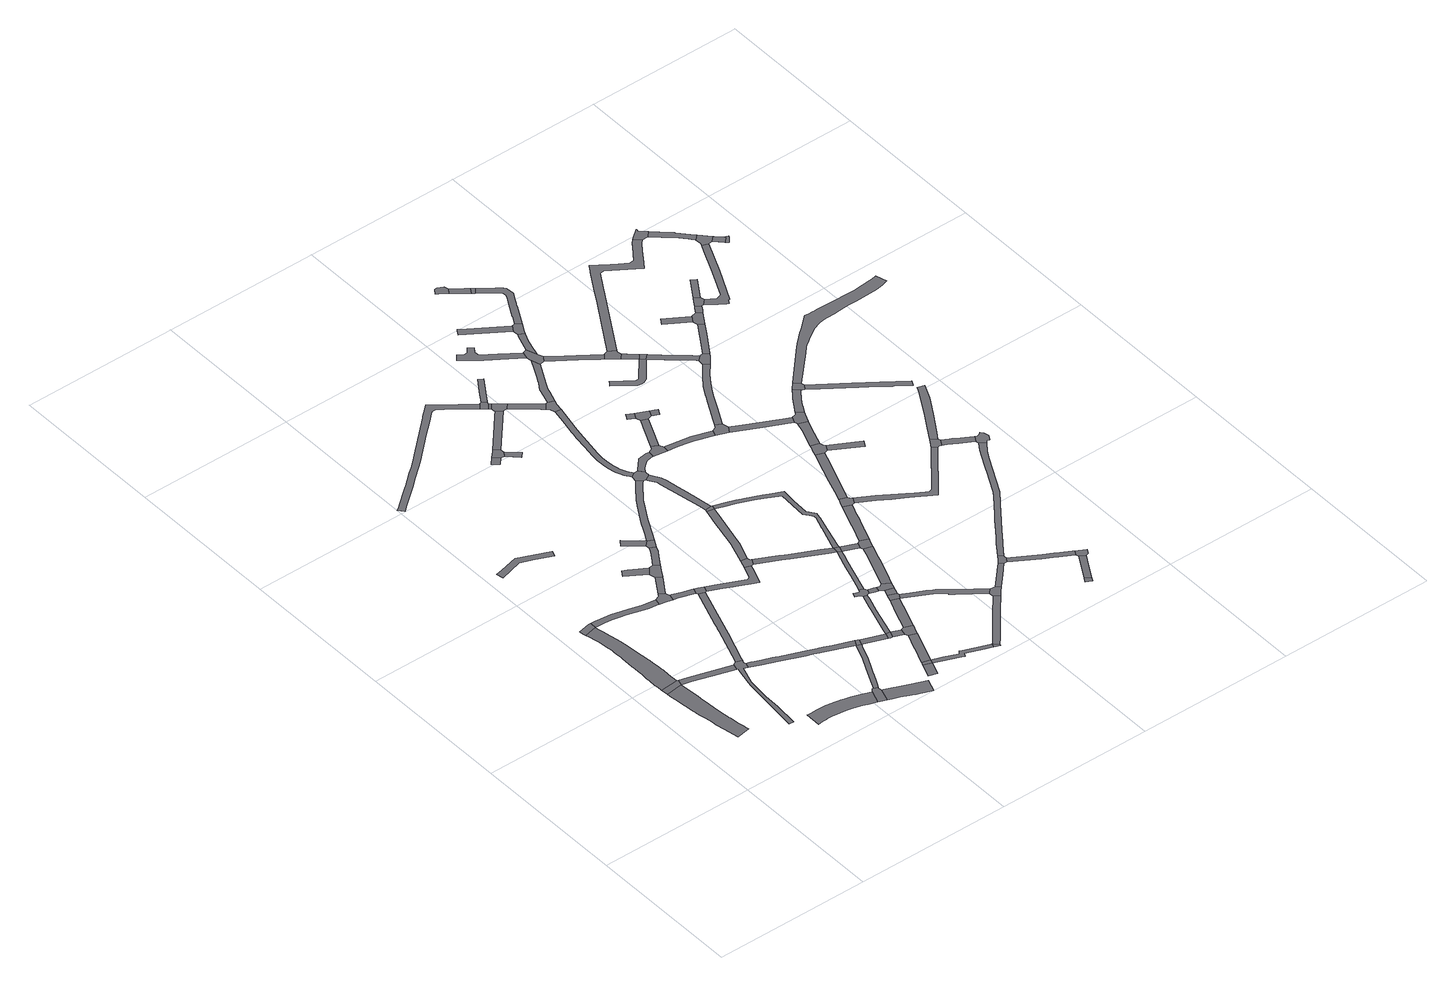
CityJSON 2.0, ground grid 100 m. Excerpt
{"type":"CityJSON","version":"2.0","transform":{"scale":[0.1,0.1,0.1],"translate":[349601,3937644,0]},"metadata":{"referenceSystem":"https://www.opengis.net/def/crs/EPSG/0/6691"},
"CityObjects":{
"road1":{"type":"Road","attributes":{"function":"3","RoadStructureAttribute.sectionType":"1"},"geometry":[{"type":"MultiSurface","lod":"1","boundaries":[[[0,1,2,3,4,5,6,7,8,9,10,11,12,13,14,15,16,17,18,19,20,21,22,23,24,25,26,27,28,29,30,31,32,33,34,35,36,37,38,39]]]}]},
"road2":{"type":"Road","geometry":[{"type":"MultiSurface","lod":"1","boundaries":[[[40,0,39,41,42,43]]]}]},
"road3":{"type":"Road","geometry":[{"type":"MultiSurface","lod":"1","boundaries":[[[44,45,46,47,48,49]]]}]},
"road4":{"type":"Road","attributes":{"RoadStructureAttribute.sectionType":"1"},"geometry":[{"type":"MultiSurface","lod":"1","boundaries":[[[50,51,52,41,39,53,54,55,56]]]}]},
"road5":{"type":"Road","attributes":{"RoadStructureAttribute.sectionType":"1"},"geometry":[{"type":"MultiSurface","lod":"1","boundaries":[[[48,57,58,59,60,61,62,63,64,65,66,67,68,69,70,71,72,73,74,75,76,77,78,79,80,81,82,83,84,43,42,85,86,87,88,89,90,91,92,93,94,95,96,97,98,99,100,101,102,103,104,105,106,49,107,108,109,110,111,112,113,114,115,116,117,118,119,120,121,122,123,124,125,44,49]]]}]},
"road6":{"type":"Road","geometry":[{"type":"MultiSurface","lod":"1","boundaries":[[[126,127,128,129,130,131,132,133,134,135,136,137,138,139,140,141,142,143,144,145,146,147,148,50,56]]]}]},
"road7":{"type":"Road","geometry":[{"type":"MultiSurface","lod":"1","boundaries":[[[149,150,151,152,153,154,155,156,157,158,159,160,161,162,163,164,165,166,167,168,169,170,171,172,173,174,175,176,177,178,179]]]}]},
"road8":{"type":"Road","attributes":{"RoadStructureAttribute.sectionType":"1"},"geometry":[{"type":"MultiSurface","lod":"1","boundaries":[[[180,181,182,183,184,185,186,187]]]}]},
"road9":{"type":"Road","attributes":{"RoadStructureAttribute.sectionType":"1"},"geometry":[{"type":"MultiSurface","lod":"1","boundaries":[[[188,189,190,191,192,193,194,195,196,197,198,199,148,147]]]}]},
"road10":{"type":"Road","geometry":[{"type":"MultiSurface","lod":"1","boundaries":[[[200,201,202,203,204,205,179,178,206,207,208]]]}]},
"road11":{"type":"Road","geometry":[{"type":"MultiSurface","lod":"1","boundaries":[[[209,210,117,116,211,212,213,214]]]}]},
"road12":{"type":"Road","attributes":{"RoadStructureAttribute.sectionType":"1"},"geometry":[{"type":"MultiSurface","lod":"1","boundaries":[[[215,216,217,218,219,220,221,222,223,224,225,226,145,144,227,228,229,230,231,232,233,234]]]}]},
"road13":{"type":"Road","attributes":{"RoadStructureAttribute.sectionType":"1"},"geometry":[{"type":"MultiSurface","lod":"1","boundaries":[[[235,209,214,236,237]]]}]},
"road14":{"type":"Road","attributes":{"RoadStructureAttribute.sectionType":"1"},"geometry":[{"type":"MultiSurface","lod":"1","boundaries":[[[238,239,213,212,240,241,242,243,244]]]}]},
"road15":{"type":"Road","attributes":{"RoadStructureAttribute.sectionType":"1"},"geometry":[{"type":"MultiSurface","lod":"1","boundaries":[[[245,246,247,248,249]]]}]},
"road16":{"type":"Road","attributes":{"function":"3","RoadStructureAttribute.sectionType":"1"},"geometry":[{"type":"MultiSurface","lod":"1","boundaries":[[[207,250,251,252,253,254,255,256,257,258,259,260,208]]]}]},
"road17":{"type":"Road","attributes":{"RoadStructureAttribute.sectionType":"1"},"geometry":[{"type":"MultiSurface","lod":"1","boundaries":[[[233,261,262,263,264,202,201,265,266,267,268,269,270,271,272,273,274,275]]]}]},
"road18":{"type":"Road","geometry":[{"type":"MultiSurface","lod":"1","boundaries":[[[236,276,277,278,245,249,237]]]}]},
"road19":{"type":"Road","geometry":[{"type":"MultiSurface","lod":"1","boundaries":[[[279,280,281,244,243,193,192]]]}]},
"road20":{"type":"Road","attributes":{"RoadStructureAttribute.sectionType":"1"},"geometry":[{"type":"MultiSurface","lod":"1","boundaries":[[[282,283,284,285,286,287,278,277]]]}]},
"road21":{"type":"Road","geometry":[{"type":"MultiSurface","lod":"1","boundaries":[[[288,234,233,275,289,290]]]}]},
"road22":{"type":"Road","attributes":{"RoadStructureAttribute.sectionType":"1"},"geometry":[{"type":"MultiSurface","lod":"1","boundaries":[[[291,292,293,294]]]}]},
"road23":{"type":"Road","attributes":{"RoadStructureAttribute.sectionType":"1"},"geometry":[{"type":"MultiSurface","lod":"1","boundaries":[[[295,296,297,298,299,300,301,302,303,304,305,306,307,308,309,310,311,312,313,314,315,316,317,318,319,320,321,322,323,324]]]}]},
"road24":{"type":"Road","attributes":{"RoadStructureAttribute.sectionType":"1"},"geometry":[{"type":"MultiSurface","lod":"1","boundaries":[[[325,326,327,328,329,330,280,279,331,332,333,334,335,336,337,338]]]}]},
"road25":{"type":"Road","geometry":[{"type":"MultiSurface","lod":"1","boundaries":[[[293,285,284,339,294]]]}]},
"road26":{"type":"Road","geometry":[{"type":"MultiSurface","lod":"1","boundaries":[[[340,341,342,343,344]]]}]},
"road27":{"type":"Road","attributes":{"RoadStructureAttribute.sectionType":"1"},"geometry":[{"type":"MultiSurface","lod":"1","boundaries":[[[290,289,345,346]]]}]},
"road28":{"type":"Road","geometry":[{"type":"MultiSurface","lod":"1","boundaries":[[[347,348,349,346,345]]]}]},
"road29":{"type":"Road","attributes":{"RoadStructureAttribute.sectionType":"1"},"geometry":[{"type":"MultiSurface","lod":"1","boundaries":[[[350,351,352,353,354,355,356,342,341,357,358,359,360]]]}]},
"road30":{"type":"Road","attributes":{"RoadStructureAttribute.sectionType":"1"},"geometry":[{"type":"MultiSurface","lod":"1","boundaries":[[[361,362,363,364]]]}]},
"road31":{"type":"Road","attributes":{"RoadStructureAttribute.sectionType":"1"},"geometry":[{"type":"MultiSurface","lod":"1","boundaries":[[[365,349,348,366]]]}]},
"road32":{"type":"Road","attributes":{"RoadStructureAttribute.sectionType":"1"},"geometry":[{"type":"MultiSurface","lod":"1","boundaries":[[[367,368,369,340,370,371,372,373,374,375,376,377,378,379,380,381,382,383,384,341,340,344]]]}]},
"road33":{"type":"Road","geometry":[{"type":"MultiSurface","lod":"1","boundaries":[[[385,386,387,388,389,361,364]]]}]},
"road34":{"type":"Road","geometry":[{"type":"MultiSurface","lod":"1","boundaries":[[[390,391,325,338,392,393,394,395]]]}]},
"road35":{"type":"Road","geometry":[{"type":"MultiSurface","lod":"1","boundaries":[[[359,396,397,398,399,365,366,360]]]}]},
"road36":{"type":"Road","attributes":{"RoadStructureAttribute.sectionType":"1"},"geometry":[{"type":"MultiSurface","lod":"1","boundaries":[[[400,401,402,403,346,349,404,405,406,407,408]]]}]},
"road37":{"type":"Road","attributes":{"RoadStructureAttribute.sectionType":"1"},"geometry":[{"type":"MultiSurface","lod":"1","boundaries":[[[409,410,386,385]]]}]},
"road38":{"type":"Road","attributes":{"RoadStructureAttribute.sectionType":"1"},"geometry":[{"type":"MultiSurface","lod":"1","boundaries":[[[339,411,412,413,414,415,416,417,418,419,420,421,422,423,424,425,426,427,428,294]]]}]},
"road39":{"type":"Road","attributes":{"RoadStructureAttribute.sectionType":"1"},"geometry":[{"type":"MultiSurface","lod":"1","boundaries":[[[429,430,431,399,398,432,433,434,435]]]}]},
"road40":{"type":"Road","geometry":[{"type":"MultiSurface","lod":"1","boundaries":[[[407,436,437,438,439,440,441,442,443,444,445,446,408]]]}]},
"road41":{"type":"Road","attributes":{"RoadStructureAttribute.sectionType":"1"},"geometry":[{"type":"MultiSurface","lod":"1","boundaries":[[[447,448,388,387,449,450]]]}]},
"road42":{"type":"Road","attributes":{"RoadStructureAttribute.sectionType":"1"},"geometry":[{"type":"MultiSurface","lod":"1","boundaries":[[[451,452,453,454,393,392,455,456,457,458,459]]]}]},
"road43":{"type":"Road","geometry":[{"type":"MultiSurface","lod":"1","boundaries":[[[460,461,379,378,462]]]}]},
"road44":{"type":"Road","attributes":{"RoadStructureAttribute.sectionType":"1"},"geometry":[{"type":"MultiSurface","lod":"1","boundaries":[[[463,464,439,438,465,466,467]]]}]},
"road45":{"type":"Road","geometry":[{"type":"MultiSurface","lod":"1","boundaries":[[[429,435,468,469,470,471]]]}]},
"road46":{"type":"Road","attributes":{"RoadStructureAttribute.sectionType":"1"},"geometry":[{"type":"MultiSurface","lod":"1","boundaries":[[[470,472,473,474,475,471]]]}]},
"road47":{"type":"Road","geometry":[{"type":"MultiSurface","lod":"1","boundaries":[[[466,474,473,476,477,478,467]]]}]},
"road48":{"type":"Road","geometry":[{"type":"MultiSurface","lod":"1","boundaries":[[[479,480,481,482,483]]]}]},
"road49":{"type":"Road","attributes":{"RoadStructureAttribute.sectionType":"1"},"geometry":[{"type":"MultiSurface","lod":"1","boundaries":[[[458,484,485,486,487,488,489,441,440,490,491,492,493,494]]]}]},
"road50":{"type":"Road","geometry":[{"type":"MultiSurface","lod":"1","boundaries":[[[495,496,497,417,416,498,499,500,501]]]}]},
"road51":{"type":"Road","attributes":{"RoadStructureAttribute.sectionType":"1"},"geometry":[{"type":"MultiSurface","lod":"1","boundaries":[[[499,502,503,504,505,481,480,506,507,508,509,500]]]}]},
"road52":{"type":"Road","geometry":[{"type":"MultiSurface","lod":"1","boundaries":[[[510,511,512,513,514,308,307]]]}]},
"road53":{"type":"Road","attributes":{"RoadStructureAttribute.sectionType":"1"},"geometry":[{"type":"MultiSurface","lod":"1","boundaries":[[[515,516,517,518,483,519,520,521,522,523,524,525,526,527,528,529,459,530,531,532,533,534,535,536,537,538,539,540,541,542,543,544,545,546,479,483,482,547,548,549,550,390,395]]]}]},
"road54":{"type":"Road","attributes":{"RoadStructureAttribute.sectionType":"1"},"geometry":[{"type":"MultiSurface","lod":"1","boundaries":[[[551,511,510,552]]]}]},
"road55":{"type":"Road","geometry":[{"type":"MultiSurface","lod":"1","boundaries":[[[553,551,552,450,449,554,555,556]]]}]},
"road56":{"type":"Road","attributes":{"RoadStructureAttribute.sectionType":"1"},"geometry":[{"type":"MultiSurface","lod":"1","boundaries":[[[557,558,559,560,561,562,563,564,565,566,567,568,569,570,571,572,573,574,575,576,497,496,577,578,579,580,581,582,583,584,585,586,587,588,589,590,591,592]]]}]},
"road57":{"type":"Road","attributes":{"RoadStructureAttribute.sectionType":"1"},"geometry":[{"type":"MultiSurface","lod":"1","boundaries":[[[593,594,595,461,460,596,597,598,599,600,601,602]]]}]},
"road58":{"type":"Road","geometry":[{"type":"MultiSurface","lod":"1","boundaries":[[[530,459,458,494]]]}]},
"road59":{"type":"Road","attributes":{"RoadStructureAttribute.sectionType":"1"},"geometry":[{"type":"MultiSurface","lod":"1","boundaries":[[[603,604,605,606,607,608,609,610,611,612,613,614,477,476]]]}]},
"road60":{"type":"Road","attributes":{"RoadStructureAttribute.sectionType":"1"},"geometry":[{"type":"MultiSurface","lod":"1","boundaries":[[[615,616,617,618,495,501,619,620,621,622,623,624]]]}]},
"road61":{"type":"Road","attributes":{"RoadStructureAttribute.sectionType":"1"},"geometry":[{"type":"MultiSurface","lod":"1","boundaries":[[[625,626,627,628,514,513]]]}]},
"road62":{"type":"Road","attributes":{"RoadStructureAttribute.sectionType":"1"},"geometry":[{"type":"MultiSurface","lod":"1","boundaries":[[[629,630,631,632,633,634,635,636,637,638,469,468,639,640,641,642,643,644]]]}]},
"road63":{"type":"Road","attributes":{"RoadStructureAttribute.sectionType":"1"},"geometry":[{"type":"MultiSurface","lod":"1","boundaries":[[[555,645,646,647,648,649,650,556]]]}]},
"road64":{"type":"Road","attributes":{"RoadStructureAttribute.sectionType":"1"},"geometry":[{"type":"MultiSurface","lod":"1","boundaries":[[[651,652,530,494]]]}]},
"road65":{"type":"Road","geometry":[{"type":"MultiSurface","lod":"1","boundaries":[[[653,654,655,656,649,648,657,557,592]]]}]},
"road66":{"type":"Road","geometry":[{"type":"MultiSurface","lod":"1","boundaries":[[[658,652,651,609,608,659,660,661]]]}]},
"road67":{"type":"Road","geometry":[{"type":"MultiSurface","lod":"1","boundaries":[[[662,663,664,665,624,623,666]]]}]},
"road68":{"type":"Road","geometry":[{"type":"MultiSurface","lod":"1","boundaries":[[[601,667,668,669,670,629,644,602]]]}]},
"road69":{"type":"Road","attributes":{"RoadStructureAttribute.sectionType":"1"},"geometry":[{"type":"MultiSurface","lod":"1","boundaries":[[[663,671,672,673,674,664]]]}]},
"road70":{"type":"Road","attributes":{"RoadStructureAttribute.sectionType":"1"},"geometry":[{"type":"MultiSurface","lod":"1","boundaries":[[[660,675,676,677,678,679,680,681,682,683,684,685,686,687,688,689,661]]]}]},
"road71":{"type":"Road","attributes":{"RoadStructureAttribute.sectionType":"1"},"geometry":[{"type":"MultiSurface","lod":"1","boundaries":[[[690,691,692,693,694,695,696,697,656,655,698,699,700,701,702]]]}]},
"road72":{"type":"Road","attributes":{"RoadStructureAttribute.sectionType":"1"},"geometry":[{"type":"MultiSurface","lod":"1","boundaries":[[[703,704,705,706,707,708,709,710,711,712,713,714,715,716,717,718]]]}]},
"road73":{"type":"Road","geometry":[{"type":"MultiSurface","lod":"1","boundaries":[[[719,720,721,722]]]}]},
"road74":{"type":"Road","attributes":{"RoadStructureAttribute.sectionType":"1"},"geometry":[{"type":"MultiSurface","lod":"1","boundaries":[[[723,724,725,726,727,728,729,730,731,732,733,734,662,666]]]}]},
"road75":{"type":"Road","attributes":{"RoadStructureAttribute.sectionType":"1"},"geometry":[{"type":"MultiSurface","lod":"1","boundaries":[[[735,736,737,670,669,738,739]]]}]},
"road76":{"type":"Road","geometry":[{"type":"MultiSurface","lod":"1","boundaries":[[[721,673,672,740,741,722]]]}]},
"road77":{"type":"Road","geometry":[{"type":"MultiSurface","lod":"1","boundaries":[[[742,743,744,745,746,747,748,683,682]]]}]},
"road78":{"type":"Road","geometry":[{"type":"MultiSurface","lod":"1","boundaries":[[[749,750,751,741,740]]]}]},
"road79":{"type":"Road","geometry":[{"type":"MultiSurface","lod":"1","boundaries":[[[702,701,752,753,754,755,703,718]]]}]},
"road80":{"type":"Road","geometry":[{"type":"MultiSurface","lod":"1","boundaries":[[[756,757,758,759,760,761,735,739]]]}]},
"road81":{"type":"Road","attributes":{"RoadStructureAttribute.sectionType":"1"},"geometry":[{"type":"MultiSurface","lod":"1","boundaries":[[[762,763,764,765,766,767]]]}]},
"road82":{"type":"Road","geometry":[{"type":"MultiSurface","lod":"1","boundaries":[[[768,769,729,728,770,771,772]]]}]},
"road83":{"type":"Road","attributes":{"RoadStructureAttribute.sectionType":"1"},"geometry":[{"type":"MultiSurface","lod":"1","boundaries":[[[773,774,775,776,755,754,777,778,779,780,781,782,783,784,785,786]]]}]},
"road84":{"type":"Road","attributes":{"RoadStructureAttribute.sectionType":"1"},"geometry":[{"type":"MultiSurface","lod":"1","boundaries":[[[745,787,788,789,790,791,792,793,794,795,796,746]]]}]},
"road85":{"type":"Road","attributes":{"RoadStructureAttribute.sectionType":"1"},"geometry":[{"type":"MultiSurface","lod":"1","boundaries":[[[752,797,798,799,800,801,802,803,804,805,753]]]}]},
"road86":{"type":"Road","geometry":[{"type":"MultiSurface","lod":"1","boundaries":[[[806,807,808,809,810]]]}]},
"road87":{"type":"Road","geometry":[{"type":"MultiSurface","lod":"1","boundaries":[[[766,786,785,811,812,813,767]]]}]},
"road88":{"type":"Road","attributes":{"RoadStructureAttribute.sectionType":"1"},"geometry":[{"type":"MultiSurface","lod":"1","boundaries":[[[814,815,816,817,757,756,818,819,820,821,822]]]}]},
"road89":{"type":"Road","geometry":[{"type":"MultiSurface","lod":"1","boundaries":[[[823,824,825,826,827,828,829,830,831]]]}]},
"road90":{"type":"Road","attributes":{"RoadStructureAttribute.sectionType":"1"},"geometry":[{"type":"MultiSurface","lod":"1","boundaries":[[[770,832,833,834,835,836,837,838,839,771]]]}]},
"road91":{"type":"Road","attributes":{"RoadStructureAttribute.sectionType":"1"},"geometry":[{"type":"MultiSurface","lod":"1","boundaries":[[[840,841,807,806,842,843]]]}]},
"road92":{"type":"Road","attributes":{"RoadStructureAttribute.sectionType":"1"},"geometry":[{"type":"MultiSurface","lod":"1","boundaries":[[[844,845,823,831,846,847]]]}]},
"road93":{"type":"Road","geometry":[{"type":"MultiSurface","lod":"1","boundaries":[[[848,849,850,851,852,853,792,791,854,855]]]}]},
"road94":{"type":"Road","geometry":[{"type":"MultiSurface","lod":"1","boundaries":[[[856,801,800,857,858,859,860,861]]]}]},
"road95":{"type":"Road","attributes":{"RoadStructureAttribute.sectionType":"1"},"geometry":[{"type":"MultiSurface","lod":"1","boundaries":[[[862,863,864,865,866,867,868,743,742,869,870,871,872,873,874,875,876,877]]]}]},
"road96":{"type":"Road","geometry":[{"type":"MultiSurface","lod":"1","boundaries":[[[878,847,846,879]]]}]},
"road97":{"type":"Road","attributes":{"RoadStructureAttribute.sectionType":"1"},"geometry":[{"type":"MultiSurface","lod":"1","boundaries":[[[880,881,882,883,884,885,886,887,888,889,890,891,892,893,894,895,896,897,898,899,900,901,902,903,904,905,906,907,908,909,910,911,912,913,885,914,915,916,917,918,919,920]]]}]},
"road98":{"type":"Road","attributes":{"RoadStructureAttribute.sectionType":"1"},"geometry":[{"type":"MultiSurface","lod":"1","boundaries":[[[921,922,923,924,925,926,927,928,768,772,929,930,931,932,933,934,935,936,937]]]}]},
"road99":{"type":"Road","attributes":{"RoadStructureAttribute.sectionType":"1"},"geometry":[{"type":"MultiSurface","lod":"1","boundaries":[[[938,939,940,941,942,943,944,945,813,812,946,947,948,949,950,951,952,953,954,878,879]]]}]},
"road100":{"type":"Road","attributes":{"RoadStructureAttribute.sectionType":"1"},"geometry":[{"type":"MultiSurface","lod":"1","boundaries":[[[955,956,859,858,957,958,886]]]}]},
"road101":{"type":"Road","attributes":{"RoadStructureAttribute.sectionType":"1"},"geometry":[{"type":"MultiSurface","lod":"1","boundaries":[[[959,960,961,962,963,851,850]]]}]},
"road102":{"type":"Road","geometry":[{"type":"MultiSurface","lod":"1","boundaries":[[[964,965,822,821,840,843]]]}]},
"road103":{"type":"Road","geometry":[{"type":"MultiSurface","lod":"1","boundaries":[[[885,884,955,886]]]}]},
"road104":{"type":"Road","attributes":{"RoadStructureAttribute.sectionType":"1"},"geometry":[{"type":"MultiSurface","lod":"1","boundaries":[[[966,967,855,854]]]}]},
"road105":{"type":"Road","geometry":[{"type":"MultiSurface","lod":"1","boundaries":[[[968,969,835,834,970,962,961,971,972]]]}]},
"road106":{"type":"Road","attributes":{"RoadStructureAttribute.sectionType":"1"},"geometry":[{"type":"MultiSurface","lod":"1","boundaries":[[[973,974,975,976,977,978,979,980,981,982,983,759,758,984,985,986,987,988,989,990,991,992,993,994]]]}]},
"road107":{"type":"Road","attributes":{"RoadStructureAttribute.sectionType":"1"},"geometry":[{"type":"MultiSurface","lod":"1","boundaries":[[[995,996,997,968,972,998,999,1000,1001,1002,1003,1004,1005]]]}]},
"road108":{"type":"Road","geometry":[{"type":"MultiSurface","lod":"1","boundaries":[[[920,919,937,936,1006,1007,1008,1009]]]}]},
"road109":{"type":"Road","geometry":[{"type":"MultiSurface","lod":"1","boundaries":[[[1010,1011,995,1005,1012,1013,1014]]]}]},
"road110":{"type":"Road","geometry":[{"type":"MultiSurface","lod":"1","boundaries":[[[1015,1016,1017,1018,1019,1020,1021,862,877]]]}]},
"road111":{"type":"Road","attributes":{"RoadStructureAttribute.sectionType":"1"},"geometry":[{"type":"MultiSurface","lod":"1","boundaries":[[[1022,1023,1024,1025,1009,1008]]]}]},
"road112":{"type":"Road","attributes":{"RoadStructureAttribute.sectionType":"1"},"geometry":[{"type":"MultiSurface","lod":"1","boundaries":[[[1026,1027,1028,1029]]]}]},
"road113":{"type":"Road","attributes":{"RoadStructureAttribute.sectionType":"1"},"geometry":[{"type":"MultiSurface","lod":"1","boundaries":[[[1030,1031,1032,1033,1034,1035,1036,1037,1038,1039,1040,1041,1042,1043,1044,856,861,1045,1046,1047,1048,1049,1050,1051,1052,1053,1054,1055]]]}]},
"road114":{"type":"Road","attributes":{"RoadStructureAttribute.sectionType":"1"},"geometry":[{"type":"MultiSurface","lod":"1","boundaries":[[[1016,1056,1057,1058,1059,1060,1061,1062,1017]]]}]},
"road115":{"type":"Road","geometry":[{"type":"MultiSurface","lod":"1","boundaries":[[[1063,1064,1029,1028,1024,1023]]]}]},
"road116":{"type":"Road","attributes":{"RoadStructureAttribute.sectionType":"1"},"geometry":[{"type":"MultiSurface","lod":"1","boundaries":[[[1013,1065,1066,1067,1068,1069,1070,1071,1072,1073,1074,1075,1076,1014]]]}]},
"road117":{"type":"Road","geometry":[{"type":"MultiSurface","lod":"1","boundaries":[[[1077,1078,1079,1080,1081,1059,1058,994,993,1082,1083,1084]]]}]},
"road118":{"type":"Road","attributes":{"RoadStructureAttribute.sectionType":"1"},"geometry":[{"type":"MultiSurface","lod":"1","boundaries":[[[1085,1086,1087,1088,1089,1090,1019,1018,1091,1092,1093,1094,1095,1096]]]}]},
"road119":{"type":"Road","attributes":{"RoadStructureAttribute.sectionType":"1"},"geometry":[{"type":"MultiSurface","lod":"1","boundaries":[[[1097,1098,1064,1063,1099,1100]]]}]},
"road120":{"type":"Road","geometry":[{"type":"MultiSurface","lod":"1","boundaries":[[[1101,1102,1103,1097,1100,1104,1105]]]}]},
"road121":{"type":"Road","attributes":{"RoadStructureAttribute.sectionType":"1"},"geometry":[{"type":"MultiSurface","lod":"1","boundaries":[[[1106,1107,1102,1101]]]}]},
"road122":{"type":"Road","attributes":{"RoadStructureAttribute.sectionType":"1"},"geometry":[{"type":"MultiSurface","lod":"1","boundaries":[[[1108,1109,1110,1111,1112,1105,1104,1113,1114,1115,1116,1117,1118,1119,1120,1121]]]}]},
"road123":{"type":"Road","attributes":{"RoadStructureAttribute.sectionType":"1"},"geometry":[{"type":"MultiSurface","lod":"1","boundaries":[[[1010,1122,1123,1124,1125,1126,1127,1128,1129,1130,1131,1132,1133,1134,1135,1136,1137,1138,1139,1140,1141,1142,1143,1144,1145,1146,1147,1148,1149,1150,1151,1152,1153,1154,1155,1156,1157,1158,1159,1160,1161,1162,1163,1164,1165,1166,1167,1168,1169,1170,1171,1011]]]}]},
"road124":{"type":"Road","geometry":[{"type":"MultiSurface","lod":"1","boundaries":[[[1172,1173,1174,1175,1176,1177,1178,1030,1055]]]}]},
"road125":{"type":"Road","attributes":{"RoadStructureAttribute.sectionType":"1"},"geometry":[{"type":"MultiSurface","lod":"1","boundaries":[[[1172,1179,1180,1181,1182,1183,1184,1185,1186,1187,1188,1189,1190,1191,1192,1173]]]}]},
"road126":{"type":"Road","geometry":[{"type":"MultiSurface","lod":"1","boundaries":[[[1193,1194,1187,1186,1195,1108,1121]]]}]},
"road127":{"type":"Road","attributes":{"RoadStructureAttribute.sectionType":"1"},"geometry":[{"type":"MultiSurface","lod":"1","boundaries":[[[1196,1197,1198,1194,1193,1199]]]}]},
"road128":{"type":"Road","geometry":[{"type":"MultiSurface","lod":"1","boundaries":[[[1200,1201,1202,1203,1204,1196,1199]]]}]}
},
"vertices":[
[171,898,0],[172,876,0],[176,839,0],[179,815,0],[183,782,0],[184,771,0],[186,762,0],[189,728,0],[191,704,0],[194,683,0],[195,674,0],[199,651,0],[202,634,0],[204,621,0],[212,576,0],[217,533,0],[227,473,0],[227,472,0],[246,377,0],[333,393,0],[330,407,0],[326,436,0],[323,449,0],[319,470,0],[315,497,0],[311,528,0],[311,532,0],[308,554,0],[304,590,0],[302,608,0],[300,638,0],[297,659,0],[295,687,0],[295,699,0],[294,711,0],[292,743,0],[290,779,0],[288,818,0],[285,863,0],[282,914,0],
[169,926,0],[291,953,0],[283,955,0],[168,946,0],
[223,1628,0],[209,1630,0],[130,1610,0],[135,1588,0],[139,1568,0],[220,1587,0],
[611,862,0],[466,905,0],[352,939,0],[343,900,0],[399,884,0],[462,864,0],[599,822,0],
[147,1541,0],[148,1537,0],[151,1521,0],[155,1502,0],[158,1481,0],[162,1457,0],[164,1435,0],[165,1422,0],[167,1405,0],[167,1404,0],[168,1389,0],[169,1372,0],[170,1359,0],[170,1341,0],[170,1324,0],[170,1301,0],[170,1280,0],[170,1258,0],[170,1207,0],[170,1179,0],[170,1152,0],[169,1135,0],[169,1111,0],[168,1101,0],[168,1078,0],[167,1050,0],[167,1003,0],[168,978,0],[282,964,0],[282,978,0],[282,1007,0],[282,1032,0],[282,1073,0],[281,1088,0],[281,1113,0],[279,1132,0],[277,1162,0],[275,1182,0],[274,1189,0],[269,1242,0],[267,1279,0],[261,1349,0],[259,1362,0],[257,1379,0],[253,1409,0],[249,1435,0],[241,1480,0],[231,1528,0],[226,1551,0],[224,1563,0],[245,1586,0],[286,1582,0],[332,1578,0],[386,1567,0],[421,1561,0],[523,1532,0],[543,1526,0],[568,1522,0],[603,1517,0],[616,1515,0],[624,1554,0],[536,1569,0],[525,1572,0],[486,1584,0],[455,1593,0],[359,1615,0],[289,1624,0],[284,1624,0],[258,1626,0],
[606,820,0],[604,811,0],[577,692,0],[574,669,0],[562,571,0],[559,549,0],[548,442,0],[539,365,0],[537,345,0],[536,339,0],[531,284,0],[559,281,0],[575,440,0],[578,546,0],[578,547,0],[580,566,0],[594,691,0],[629,805,0],[656,794,0],[670,831,0],[665,845,0],[671,860,0],[634,874,0],
[1016,219,0],[1003,224,0],[991,228,0],[958,239,0],[935,245,0],[899,254,0],[877,261,0],[861,264,0],[844,268,0],[818,273,0],[783,278,0],[758,280,0],[724,281,0],[686,280,0],[671,280,0],[656,280,0],[655,180,0],[671,183,0],[687,184,0],[714,185,0],[717,186,0],[759,185,0],[783,183,0],[845,175,0],[846,175,0],[873,170,0],[910,160,0],[941,150,0],[971,139,0],[1024,121,0],[1053,204,0],
[92,2228,0],[243,2271,0],[328,2236,0],[429,2194,0],[445,2232,0],[248,2314,0],[133,2285,0],[84,2273,0],
[677,877,0],[752,1085,0],[776,1153,0],[786,1182,0],[873,1432,0],[836,1447,0],[748,1195,0],[738,1167,0],[736,1160,0],[731,1147,0],[725,1129,0],[653,928,0],
[1101,205,0],[1104,212,0],[1079,224,0],[1076,224,0],[1069,224,0],[1054,206,0],[1039,116,0],[1075,102,0],[1102,186,0],
[666,1585,0],[656,1569,0],[658,1507,0],[699,1496,0],[710,1537,0],[700,1564,0],
[1135,646,0],[1088,665,0],[1063,675,0],[1055,678,0],[987,705,0],[838,764,0],[831,767,0],[814,774,0],[813,774,0],[759,796,0],[705,818,0],[699,820,0],[729,765,0],[816,730,0],[966,670,0],[1008,654,0],[1040,641,0],[1049,637,0],[1234,564,0],[1252,600,0],
[692,1625,0],[775,1681,0],[742,1703,0],
[773,1517,0],[721,1534,0],[705,1495,0],[738,1488,0],[742,1486,0],[831,1460,0],[843,1495,0],
[767,1785,0],[665,1847,0],[635,1865,0],[610,1825,0],[733,1746,0],
[1103,91,0],[1144,74,0],[1180,59,0],[1222,39,0],[1228,36,0],[1250,28,0],[1264,22,0],[1302,9,0],[1324,1,0],[1354,86,0],[1253,126,0],
[1190,453,0],[1153,376,0],[1092,251,0],[1087,241,0],[1118,241,0],[1129,262,0],[1155,317,0],[1163,334,0],[1179,366,0],[1211,433,0],[1223,461,0],[1232,482,0],[1255,537,0],[1257,540,0],[1262,551,0],
[805,1728,0],[831,1770,0],[797,1792,0],
[886,1437,0],[901,1472,0],[870,1487,0],
[868,1827,0],[892,1863,0],[910,1899,0],[875,1917,0],[858,1885,0],[833,1845,0],
[1268,593,0],[1262,553,0],[1276,590,0],
[792,2066,0],[763,2030,0],[870,1943,0],[902,1971,0],
[32,3004,0],[60,3026,0],[193,3133,0],[253,3184,0],[317,3237,0],[359,3272,0],[532,3430,0],[603,3494,0],[674,3559,0],[700,3560,0],[739,3530,0],[845,3450,0],[894,3411,0],[921,3445,0],[830,3514,0],[721,3596,0],[685,3623,0],[658,3600,0],[612,3558,0],[603,3550,0],[368,3335,0],[338,3307,0],[328,3299,0],[289,3266,0],[254,3237,0],[169,3166,0],[164,3162,0],[113,3121,0],[14,3042,0],[5,3037,0],
[1174,1460,0],[1157,1418,0],[1143,1378,0],[1125,1370,0],[1124,1371,0],[955,1448,0],[969,1398,0],[1025,1372,0],[1052,1359,0],[1130,1322,0],[1159,1308,0],[1167,1328,0],[1196,1402,0],[1212,1445,0],
[938,1952,0],
[1464,185,0],[1473,209,0],[1421,226,0],[1418,218,0],[1413,205,0],
[1407,499,0],[1421,537,0],
[1421,494,0],[1433,490,0],[1448,532,0],
[1488,399,0],[1477,369,0],[1474,361,0],[1471,353,0],[1467,342,0],[1449,295,0],[1440,272,0],[1528,351,0],[1544,393,0],[1557,429,0],[1506,447,0],
[686,3050,0],[649,3010,0],[684,2978,0],[722,3018,0],
[1509,509,0],[1497,466,0],
[1377,115,0],[1431,100,0],[1463,183,0],[1479,179,0],[1507,168,0],[1621,121,0],[1639,114,0],[1649,136,0],[1650,136,0],[1764,92,0],[1796,80,0],[1809,75,0],[1817,101,0],[1809,104,0],[1661,161,0],[1640,169,0],[1625,149,0],[1542,184,0],
[744,3016,0],[768,3047,0],[766,3070,0],[732,3100,0],[724,3091,0],
[1194,1514,0],[1184,1485,0],[1228,1450,0],[1246,1485,0],[1239,1489,0],[1233,1507,0],
[1567,457,0],[1577,482,0],[1582,495,0],[1531,515,0],
[1494,770,0],[1485,741,0],[1431,569,0],[1423,542,0],[1450,539,0],[1507,722,0],[1537,818,0],[1547,849,0],[1523,857,0],
[816,2950,0],[842,2979,0],
[957,1990,0],[1018,2108,0],[1067,2189,0],[1105,2251,0],[1188,2357,0],[1205,2374,0],[1174,2400,0],[1163,2387,0],[1158,2382,0],[1121,2335,0],[1089,2294,0],[1074,2275,0],[1051,2237,0],[1050,2235,0],[990,2139,0],[971,2103,0],[950,2062,0],[932,2029,0],
[1616,737,0],[1610,721,0],[1579,641,0],[1594,527,0],[1618,588,0],[1621,596,0],[1667,718,0],
[1549,855,0],[1552,856,0],[1567,857,0],[1576,887,0],[1566,905,0],[1541,917,0],[1532,899,0],[1513,903,0],[1498,911,0],[1485,884,0],[1514,871,0],
[920,3313,0],[866,3252,0],[981,3313,0],[947,3343,0],
[1593,1311,0],[1433,1391,0],[1390,1413,0],[1384,1416,0],[1371,1378,0],[1415,1355,0],[1608,1258,0],[1649,1237,0],[1656,1279,0],
[1850,71,0],[1822,99,0],[1847,62,0],
[1614,876,0],[1613,877,0],[1601,845,0],[1618,839,0],[1628,872,0],
[1669,719,0],[1688,745,0],[1684,760,0],[1632,780,0],
[1696,790,0],[1701,805,0],[1649,823,0],[1644,811,0],
[1717,849,0],[1668,876,0],[1651,865,0],
[1366,1971,0],[1360,1973,0],[1316,1968,0],[1313,1955,0],[1357,1944,0],
[1630,1183,0],[1621,1157,0],[1597,1084,0],[1586,1050,0],[1582,1038,0],[1545,926,0],[1611,1040,0],[1644,1137,0],[1646,1144,0],[1656,1170,0],[1674,1225,0],
[1234,2459,0],[1210,2457,0],[1179,2439,0],[1218,2372,0],[1222,2371,0],[1260,2395,0],[1262,2425,0],
[1234,2351,0],[1256,2315,0],[1262,2287,0],[1308,2016,0],[1331,2150,0],[1320,2217,0],[1307,2295,0],[1298,2332,0],
[931,3381,0],[958,3415,0],[957,3420,0],[965,3431,0],[936,3450,0],
[1282,1637,0],[1283,1642,0],[1300,1708,0],[1348,1908,0],[1408,1928,0],[1484,1904,0],[1576,1864,0],[1624,1840,0],[1716,1796,0],[1704,1603,0],[1728,1569,0],[1742,1548,0],[1742,1533,0],[1713,1449,0],[1712,1444,0],[1685,1264,0],[1687,1278,0],[1724,1400,0],[1732,1427,0],[1759,1519,0],[1760,1523,0],[1769,1560,0],[1761,1571,0],[1733,1612,0],[1740,1722,0],[1748,1817,0],[1675,1850,0],[1638,1867,0],[1541,1910,0],[1531,1914,0],[1500,1927,0],[1452,1943,0],[1297,1891,0],[1291,1866,0],[1258,1727,0],[1240,1654,0],
[971,3404,0],[944,3371,0],
[1028,3358,0],[984,3317,0],[1009,3317,0],[1038,3350,0],
[1200,3131,0],[1183,3046,0],[1178,3022,0],[1161,2939,0],[1157,2918,0],[1150,2887,0],[1149,2881,0],[1137,2797,0],[1124,2711,0],[1120,2683,0],[1120,2667,0],[1120,2633,0],[1122,2602,0],[1125,2571,0],[1129,2545,0],[1135,2525,0],[1141,2507,0],[1154,2478,0],[1161,2465,0],[1173,2448,0],[1201,2469,0],[1191,2484,0],[1185,2493,0],[1174,2520,0],[1168,2536,0],[1164,2553,0],[1160,2576,0],[1157,2605,0],[1155,2634,0],[1155,2667,0],[1156,2683,0],[1160,2716,0],[1190,2903,0],[1191,2904,0],[1202,2958,0],[1237,3123,0],
[1981,292,0],[1923,221,0],[1825,103,0],[1886,113,0],[1898,128,0],[1934,172,0],[2020,275,0],[2039,298,0],[2109,383,0],[2078,409,0],
[1743,914,0],[1787,1029,0],[1791,1041,0],[1798,1061,0],[1817,1111,0],[1833,1151,0],[1777,1166,0],[1763,1123,0],[1760,1116,0],[1750,1090,0],[1748,1083,0],[1732,1042,0],
[1364,2542,0],[1303,2531,0],[1299,2529,0],[1244,2470,0],[1279,2450,0],[1304,2475,0],[1325,2490,0],[1364,2501,0],[1378,2499,0],[1383,2539,0],
[1009,3499,0],[1071,3594,0],[1043,3612,0],[987,3528,0],
[2101,466,0],[2037,521,0],[1922,610,0],[1919,613,0],[1893,633,0],[1869,650,0],[1857,658,0],[1825,678,0],[1744,718,0],[1702,739,0],[1852,620,0],[1899,584,0],[1904,580,0],[1899,574,0],[1926,553,0],[2075,438,0],
[1094,3246,0],[1101,3240,0],[1153,3196,0],[1172,3180,0],[1201,3213,0],[1097,3300,0],
[1770,1185,0],[1783,1223,0],
[1247,3173,0],[1253,3191,0],[1256,3202,0],[1218,3216,0],[1190,3164,0],
[1801,1231,0],[1850,1200,0],[1856,1213,0],[1805,1234,0],
[1474,2525,0],[1460,2552,0],[1420,2571,0],[1411,2552,0],[1469,2486,0],
[2128,405,0],[2131,408,0],[2161,439,0],[2137,462,0],
[1512,2663,0],[1557,2760,0],[1517,2779,0],[1491,2724,0],
[1885,1285,0],[1888,1296,0],[1889,1298,0],[1913,1359,0],[1918,1371,0],[1934,1414,0],[1947,1447,0],[1964,1492,0],[1912,1512,0],[1887,1448,0],[1859,1374,0],[1849,1347,0],[1845,1335,0],[1837,1315,0],[1826,1286,0],
[1339,3484,0],[1309,3426,0],[1287,3382,0],[1285,3378,0],[1282,3374,0],[1251,3328,0],[1245,3307,0],[1222,3229,0],[1281,3277,0],[1290,3305,0],[1308,3340,0],[1387,3490,0],[1372,3548,0],
[1377,3625,0],[1265,3703,0],[1177,3765,0],[1174,3795,0],[1196,3826,0],[1180,3841,0],[1165,3852,0],[1141,3820,0],[1114,3818,0],[1083,3842,0],[1068,3823,0],[1054,3805,0],[1161,3719,0],[1169,3713,0],[1284,3635,0],[1365,3578,0],
[1486,2870,0],[1464,2830,0],[1506,2807,0],[1528,2846,0],
[1521,2479,0],[1579,2468,0],[1637,2458,0],[1668,2447,0],[1730,2427,0],[1753,2419,0],[1767,2457,0],[1646,2497,0],[1580,2508,0],[1574,2509,0],[1565,2510,0],[1525,2517,0],
[2273,605,0],[2256,588,0],[2229,559,0],[2231,513,0],[2297,583,0],
[1586,2770,0],[1605,2810,0],
[1984,1498,0],[2004,1534,0],[1995,1539,0],[1985,1558,0],[1938,1575,0],[1934,1564,0],[1925,1546,0],
[1629,2748,0],[1649,2788,0],[1632,2797,0],
[1419,3498,0],[1443,3531,0],[1429,3567,0],[1408,3634,0],
[2317,584,0],[2337,614,0],[2337,635,0],[2310,654,0],[2291,627,0],[2283,616,0],
[1232,3999,0],[1221,4006,0],[1217,3999,0],[1196,3968,0],[1449,3800,0],[1474,3837,0],
[1807,2492,0],[1794,2468,0],[1828,2391,0],[1854,2432,0],[1845,2471,0],
[1452,3760,0],[1448,3753,0],[1426,3692,0],[1426,3691,0],[1441,3606,0],[1446,3624,0],[1460,3672,0],[1460,3673,0],[1471,3706,0],[1475,3714,0],[1476,3716,0],[1485,3737,0],[1490,3747,0],[1453,3765,0],
[2043,1708,0],[2054,1738,0],[2110,1885,0],[2120,1911,0],[2126,1926,0],[2073,1945,0],[2059,1905,0],[1995,1730,0],[1962,1640,0],[1943,1588,0],
[1573,3386,0],[1667,3319,0],[1672,3315,0],[1689,3302,0],[1713,3335,0],[1592,3423,0],[1546,3456,0],[1538,3462,0],[1479,3504,0],
[2593,185,0],[2561,210,0],[2552,194,0],[2544,180,0],[2580,161,0],
[1497,3761,0],[1528,3818,0],[1494,3842,0],
[2657,426,0],[2575,472,0],[2566,477,0],[2510,508,0],[2484,482,0],[2538,451,0],[2564,436,0],[2649,390,0],[2666,421,0],
[1400,4300,0],[1394,4330,0],[1358,4348,0],[1339,4344,0],[1318,4315,0],[1335,4303,0],[1351,4291,0],[1366,4280,0],[1377,4271,0],
[1981,2315,0],[2030,2291,0],[2157,2229,0],[2177,2269,0],[2131,2292,0],[2097,2310,0],[2013,2351,0],[1927,2395,0],
[2655,371,0],[2598,272,0],[2670,315,0],[2689,351,0],
[1472,4248,0],[1412,4291,0],[1474,4194,0],[1495,4229,0],
[2163,1977,0],[2160,1987,0],[2154,2004,0],[2102,2023,0],[2092,1995,0],[2089,1988,0],[2148,1933,0],[2170,1973,0],
[1743,3342,0],[1739,3266,0],[1761,3247,0],[1787,3278,0],[1782,3306,0],[1787,3315,0],
[2606,1593,0],[2384,1316,0],[2362,1310,0],[2347,1320,0],[2294,1354,0],[2257,1379,0],[2114,1472,0],[1987,1496,0],[2068,1449,0],[2091,1436,0],[2163,1392,0],[2222,1356,0],[2273,1325,0],[2332,1289,0],[2382,1258,0],[2635,1570,0],
[1517,4212,0],[1492,4180,0],
[2081,3020,0],[2046,3050,0],[2014,3078,0],[2010,3082,0],[1896,3182,0],[1866,3156,0],[1836,3182,0],[1734,3059,0],[1732,3057,0],[1730,3055,0],[1728,3054,0],[1726,3053,0],[1723,3052,0],[1721,3051,0],[1718,3051,0],[1715,3051,0],[1713,3051,0],[1710,3052,0],[1598,3135,0],[1592,3140,0],[1581,3125,0],[1568,3108,0],[1691,3016,0],[1700,3013,0],[1707,3012,0],[1714,3011,0],[1721,3011,0],[1728,3012,0],[1734,3013,0],[1741,3016,0],[1747,3019,0],[1753,3022,0],[1758,3026,0],[1764,3031,0],[1878,3145,0],[1940,3092,0],[1942,3089,0],[2018,3023,0],[2075,2973,0],[2083,2966,0],[2112,2992,0],
[2001,2833,0],[1979,2800,0],[1964,2783,0],[1929,2722,0],[1915,2692,0],[1903,2672,0],[1873,2613,0],[1824,2524,0],[1904,2584,0],[1953,2677,0],[1974,2718,0],[1998,2753,0],[2014,2776,0],[2035,2806,0],[2058,2839,0],[2110,2901,0],[2079,2927,0],
[1509,4167,0],[1585,4109,0],[1610,4087,0],[1613,4059,0],[1596,4027,0],[1578,3995,0],[1525,3900,0],[1525,3898,0],[1599,3949,0],[1599,3950,0],[1612,3972,0],[1623,3994,0],[1624,3995,0],[1655,4050,0],[1650,4105,0],[1637,4117,0],[1606,4143,0],
[1862,3212,0],[1811,3257,0],[1774,3236,0],[1818,3197,0],
[2199,2129,0],[2210,2157,0],[2222,2188,0],[2166,2209,0],[2148,2150,0],
[2709,357,0],[2726,387,0],
[2333,1829,0],[2355,1869,0],
[2215,2292,0],[2206,2278,0],[2165,2225,0],[2236,2218,0],[2256,2265,0],
[2800,1408,0],[2781,1370,0],[2730,1275,0],[2708,1232,0],[2682,1183,0],[2633,1086,0],[2610,1056,0],[2518,934,0],[2492,899,0],[2406,783,0],[2375,745,0],[2395,714,0],[2408,731,0],[2431,762,0],[2507,864,0],[2520,880,0],[2552,922,0],[2661,1066,0],[2794,1316,0],[2823,1372,0],[2867,1429,0],[2833,1455,0],
[2326,2452,0],[2298,2416,0],[2279,2391,0],[2275,2297,0],[2287,2317,0],[2315,2360,0],[2321,2368,0],[2331,2382,0],[2337,2391,0],[2357,2417,0],[2360,2420,0],
[2155,2955,0],[2163,2967,0],[2168,2975,0],[2136,2995,0],
[2397,2460,0],[2363,2492,0],[2367,2415,0],[2377,2408,0],[2400,2440,0],
[2654,1574,0],[2662,1570,0],[2684,1610,0],[2681,1626,0],[2643,1649,0],[2621,1612,0],[2617,1607,0],
[2258,3112,0],[2304,3183,0],[2270,3204,0],[2217,3122,0],
[2142,3368,0],[2118,3329,0],[2263,3239,0],[2286,3277,0],
[2449,3984,0],[2423,3957,0],[2406,3933,0],[2341,3843,0],[2312,3838,0],[2257,3874,0],[2183,3924,0],[2168,3933,0],[2123,3964,0],[2107,3940,0],[2102,3931,0],[2093,3917,0],[2021,3799,0],[1957,3694,0],[1796,3428,0],[1912,3520,0],[2055,3755,0],[2064,3771,0],[2128,3873,0],[2156,3879,0],[2266,3804,0],[2341,3754,0],[2369,3793,0],[2430,3879,0],[2461,3924,0],[2485,3949,0],
[2689,1555,0],[2744,1523,0],[2828,1475,0],[2850,1514,0],[2783,1552,0],[2743,1576,0],[2730,1583,0],
[2354,3262,0],[2321,3285,0],
[2442,2362,0],[2447,2358,0],[2618,2236,0],[2663,2204,0],[2726,2157,0],[2734,2151,0],[2769,2125,0],[2776,2120,0],[2862,2058,0],[2880,2094,0],[2739,2195,0],[2613,2286,0],
[2917,1471,0],[2909,1505,0],[2892,1522,0],[2878,1509,0],[2864,1505,0],[2878,1443,0],[2890,1444,0],[2896,1439,0],
[2868,2033,0],[2851,2000,0],[2821,1944,0],[2757,1837,0],[2750,1825,0],[2695,1733,0],[2693,1645,0],[2709,1671,0],[2794,1805,0],[2824,1852,0],[2865,1921,0],[2909,2019,0],
[2352,3331,0],[2345,3321,0],[2367,3281,0],[2385,3309,0],
[2425,3371,0],[2392,3393,0],[2376,3369,0],[2397,3312,0],[2430,3345,0],
[2509,3499,0],[2476,3521,0],
[2708,3706,0],[2689,3662,0],[2611,3494,0],[2526,3318,0],[2493,3307,0],[2441,3281,0],[2465,3264,0],[2503,3236,0],[2505,3243,0],[2518,3232,0],[2531,3259,0],[2540,3255,0],[2647,3476,0],[2745,3690,0],
[2578,2645,0],[2609,2676,0],[2622,2688,0],[2642,2703,0],[2664,2719,0],[2695,2740,0],[2714,2752,0],[2732,2763,0],[2745,2770,0],[2761,2778,0],[2778,2784,0],[2796,2789,0],[2801,2790,0],[2819,2794,0],[2834,2796,0],[2858,2798,0],[2913,2800,0],[2930,2800,0],[3016,2805,0],[3044,2805,0],[3058,2805,0],[3072,2806,0],[3218,2812,0],[3233,2814,0],[3251,2817,0],[3267,2820,0],[3284,2825,0],[3289,2827,0],[3297,2829,0],[3305,2830,0],[3284,2902,0],[3276,2900,0],[3264,2897,0],[3252,2894,0],[3228,2892,0],[3216,2891,0],[3180,2888,0],[3162,2886,0],[3115,2881,0],[2932,2886,0],[2856,2888,0],[2834,2887,0],[2828,2887,0],[2799,2888,0],[2772,2890,0],[2686,2816,0],[2658,2792,0],[2589,2733,0],[2571,2714,0],[2544,2685,0],
[2525,3949,0],[2555,3981,0],[2512,4020,0],[2516,4028,0],[2517,4032,0],[2515,4037,0],[2456,3991,0],
[2534,3941,0],[2581,3897,0],[2631,3856,0],[2632,3855,0],[2633,3853,0],[2686,3791,0],[2697,3777,0],[2710,3761,0],[2741,3790,0],[2716,3816,0],[2663,3880,0],[2659,3884,0],[2656,3887,0],[2600,3940,0],
[2770,3695,0],[2802,3724,0],[2716,3722,0],
[2853,3675,0],[2848,3681,0],[2806,3720,0],[2824,3644,0],
[2841,3628,0],[2869,3661,0],[2874,3672,0],[2861,3679,0],[2856,3676,0]
]}
